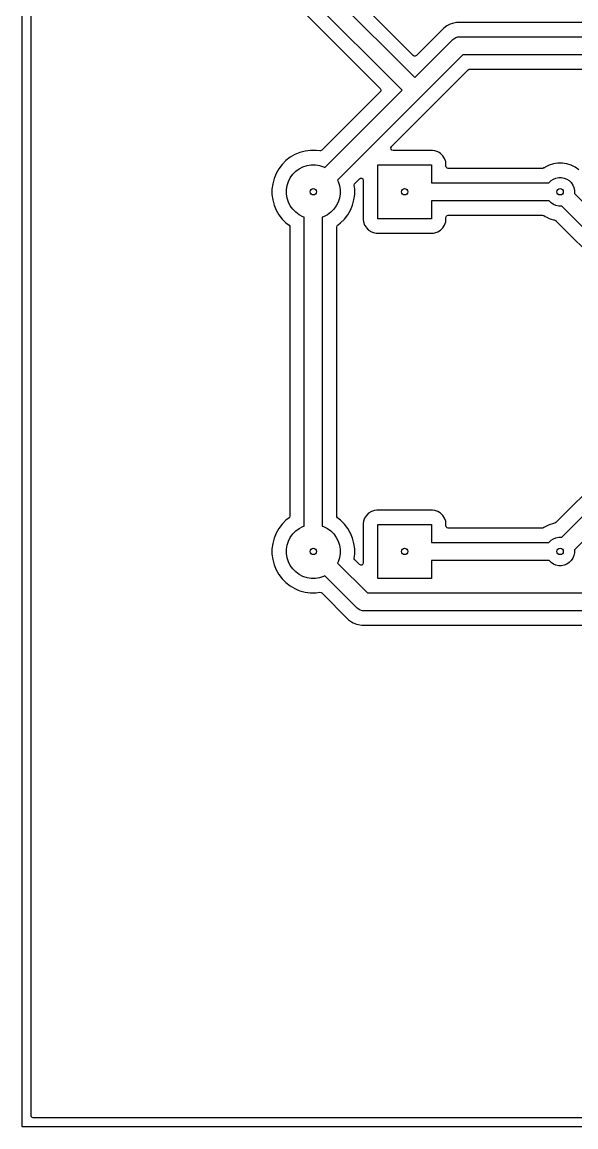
# Model space of a CAD drawing. Extents: x 20 to 124, y -124 to -20.
# Drawn here: x 20 to 50.8, y -124 to -62.6 of the extents above; entities that cross this region are included whole.
import ezdxf

# ---------------------------------------------------------------- set-up
doc = ezdxf.new("R2010")
doc.units = 0
doc.layers.add('BLACK', color=7, linetype='CONTINUOUS')
doc.layers.add('WHITE', color=7, linetype='CONTINUOUS')

msp = doc.modelspace()

# ---------------------------------------------------------------- linework, layer by layer
at = {"layer": 'BLACK', "linetype": 'CONTINUOUS'}
for p, q in [((20.5005, -123.3755), (20.5005, -51.849223)), ((41.758919, -64.426534), (37.536819, -60.204434)), ((36.7, -60.499693), (41.8466, -65.646293)), ((41.139493, -66.3534), (35.846447, -61.060353)), ((35.208036, -61.554021), (39.919733, -66.265718)), ((43.945052, -62.63906), (43.813874, -62.681682)), ((44.008567, -62.618422), (43.945051, -62.639059)), ((43.945051, -62.639059), (43.945052, -62.63906)), ((44.008568, -62.618422), (44.008567, -62.618422)), ((44.163879, -62.593823), (44.008568, -62.618422)), ((44.210748, -62.5864), (44.163879, -62.593823)), ((44.415452, -62.5864), (44.210748, -62.5864)), ((69.539252, -62.5864), (44.415452, -62.5864)), ((43.465878, -62.894936), (41.934281, -64.426534)), ((43.631488, -62.774613), (43.465878, -62.894936)), ((43.782925, -62.697453), (43.631488, -62.774613)), ((43.782926, -62.697452), (43.782925, -62.697453)), ((43.813874, -62.681682), (43.782926, -62.697452)), ((41.8466, -65.646293), (43.959547, -63.533347)), ((43.959547, -63.533347), (44.00871, -63.490231)), ((44.00871, -63.490231), (44.008719, -63.490223)), ((44.008719, -63.490223), (44.121758, -63.42496)), ((44.121758, -63.42496), (44.247837, -63.391177)), ((44.247837, -63.391177), (44.247852, -63.391177)), ((44.247852, -63.391177), (44.3131, -63.3869)), ((44.3131, -63.3869), (69.4369, -63.3869)), ((44.520206, -64.3869), (37.550482, -71.356623)), ((41.803266, -64.455035), (41.758919, -64.426534)), ((41.872958, -64.460019), (41.803266, -64.455035)), ((41.934281, -64.426534), (41.872958, -64.460019)), ((69.229794, -64.3869), (44.520206, -64.3869)), ((40.551366, -69.487819), (44.815466, -65.223719)), ((44.815466, -65.223719), (44.876789, -65.190234)), ((44.876789, -65.190234), (44.903147, -65.1874)), ((44.903147, -65.1874), (59.200454, -65.1874)), ((39.919733, -66.265718), (39.953218, -66.327041)), ((39.953218, -66.327041), (39.948234, -66.396733)), ((39.919733, -66.44108), (36.668427, -69.692386)), ((36.843376, -70.649517), (41.139493, -66.3534)), ((39.948234, -66.396733), (39.919733, -66.44108)), ((35.180328, -69.932318), (34.919168, -70.083099)), ((35.180338, -69.932314), (35.180328, -69.932318)), ((35.458939, -69.816913), (35.180338, -69.932314)), ((35.750233, -69.738861), (35.458939, -69.816913)), ((36.049206, -69.699501), (35.750233, -69.738861)), ((36.049211, -69.6995), (36.049206, -69.699501)), ((36.049217, -69.6995), (36.049211, -69.6995)), ((36.350783, -69.6995), (36.049217, -69.6995)), ((36.350788, -69.6995), (36.350783, -69.6995)), ((36.350793, -69.699501), (36.350788, -69.6995)), ((36.564561, -69.727644), (36.350793, -69.699501)), ((36.607104, -69.725871), (36.564561, -69.727644)), ((36.668427, -69.692386), (36.607104, -69.725871)), ((40.516309, -69.557853), (40.545334, -69.494297)), ((40.526253, -69.627011), (40.516309, -69.557853)), ((40.572008, -69.679815), (40.526253, -69.627011)), ((40.545334, -69.494297), (40.551366, -69.487819)), ((40.639047, -69.6995), (40.572008, -69.679815)), ((42.824954, -69.6995), (40.639047, -69.6995)), ((42.82496, -69.6995), (42.824954, -69.6995)), ((42.959249, -69.71463), (42.82496, -69.6995)), ((42.959254, -69.714631), (42.959249, -69.71463)), ((43.129523, -69.774211), (42.959254, -69.714631)), ((43.197482, -69.816913), (43.129523, -69.774211)), ((43.282262, -69.870184), (43.197482, -69.816913)), ((43.409816, -69.997738), (43.282262, -69.870184)), ((43.505789, -70.150478), (43.409816, -69.997738)), ((34.466679, -70.479921), (34.283099, -70.719168)), ((34.466685, -70.479914), (34.466679, -70.479921)), ((34.679914, -70.266685), (34.466685, -70.479914)), ((34.679921, -70.266679), (34.679914, -70.266685)), ((34.919168, -70.083099), (34.679921, -70.266679)), ((35.416252, -70.72104), (35.625975, -70.614181)), ((35.625975, -70.614181), (35.849832, -70.541445)), ((35.849832, -70.541445), (36.082311, -70.504624)), ((36.082311, -70.504624), (36.317689, -70.504624)), ((36.317689, -70.504624), (36.550168, -70.541445)), ((36.550168, -70.541445), (36.774025, -70.614181)), ((36.774025, -70.614181), (36.843376, -70.649517)), ((39.78, -73.5), (39.78, -70.5)), ((39.78, -70.5), (42.78, -70.5)), ((42.78, -70.5), (42.78, -71.5)), ((43.547954, -70.270978), (43.505789, -70.150478)), ((43.565368, -70.320745), (43.547954, -70.270978)), ((43.565369, -70.32075), (43.565368, -70.320745)), ((43.574084, -70.398104), (43.565369, -70.32075)), ((43.580152, -70.451963), (43.574084, -70.398104)), ((43.580499, -70.455039), (43.580152, -70.451963)), ((43.5805, -70.455043), (43.580499, -70.455039)), ((43.5805, -70.5755), (43.5805, -70.455043)), ((43.591706, -70.627011), (43.5805, -70.5755)), ((43.637461, -70.679815), (43.591706, -70.627011)), ((49.091154, -70.63113), (49.052801, -70.658995)), ((49.315616, -70.51676), (49.091154, -70.63113)), ((49.555214, -70.43891), (49.315616, -70.51676)), ((49.679626, -70.419205), (49.555214, -70.43891)), ((49.804038, -70.3995), (49.679626, -70.419205)), ((50.055962, -70.3995), (49.804038, -70.3995)), ((50.290099, -70.436584), (50.055962, -70.3995)), ((50.304785, -70.43891), (50.290099, -70.436584)), ((50.544383, -70.51676), (50.304785, -70.43891)), ((50.659665, -70.5755), (50.544383, -70.51676)), ((50.768845, -70.63113), (50.659665, -70.5755)), ((50.768847, -70.631131), (50.768845, -70.63113)), ((50.768848, -70.631132), (50.768847, -70.631131)), ((50.972649, -70.779201), (50.768848, -70.631132)), ((34.016913, -71.258939), (33.938861, -71.550233)), ((34.132314, -70.980338), (34.016913, -71.258939)), ((34.132318, -70.980328), (34.132314, -70.980338)), ((34.283099, -70.719168), (34.132318, -70.980328)), ((34.814181, -71.425975), (34.92104, -71.216252)), ((34.92104, -71.216252), (35.059391, -71.025828)), ((35.059391, -71.025828), (35.225828, -70.859391)), ((35.225828, -70.859391), (35.416252, -70.72104)), ((38.76782, -71.271364), (38.829142, -71.23788)), ((38.829142, -71.23788), (38.898834, -71.242864)), ((38.898834, -71.242864), (38.954767, -71.284736)), ((43.7045, -70.6995), (43.637461, -70.679815)), ((48.956762, -70.6995), (43.7045, -70.6995)), ((48.963842, -70.699298), (48.956762, -70.6995)), ((49.029646, -70.675818), (48.963842, -70.699298)), ((49.052801, -70.658995), (49.029646, -70.675818)), ((49.552883, -71.294463), (49.697772, -71.234448)), ((49.697772, -71.234448), (49.851586, -71.203852)), ((49.851586, -71.203852), (50.008414, -71.203852)), ((50.008414, -71.203852), (50.162228, -71.234448)), ((50.162228, -71.234448), (50.307117, -71.294463)), ((33.899501, -71.849206), (33.8995, -71.849223)), ((33.8995, -71.849223), (33.8995, -72.150776)), ((33.938861, -71.550233), (33.899501, -71.849206)), ((34.704624, -71.882311), (34.741445, -71.649832)), ((34.741445, -71.649832), (34.814181, -71.425975)), ((37.550482, -71.356623), (37.585819, -71.425975)), ((37.585819, -71.425975), (37.658555, -71.649832)), ((37.658555, -71.649832), (37.695376, -71.882311)), ((38.472354, -71.635434), (38.483119, -71.566403)), ((38.5005, -71.849217), (38.472354, -71.635434)), ((38.483119, -71.566403), (38.507609, -71.531574)), ((38.5005, -72.150783), (38.5005, -71.849217)), ((38.507609, -71.531574), (38.76782, -71.271364)), ((38.954767, -71.284736), (38.979184, -71.3502)), ((38.979184, -71.3502), (38.9795, -71.359046)), ((38.9795, -71.359046), (38.9795, -73.54496)), ((42.78, -71.5), (49.306571, -71.5)), ((49.306571, -71.5), (49.311592, -71.492485)), ((49.311592, -71.492485), (49.422485, -71.381592)), ((49.422485, -71.381592), (49.552883, -71.294463)), ((50.307117, -71.294463), (50.437515, -71.381592)), ((50.437515, -71.381592), (50.548408, -71.492485)), ((50.548408, -71.492485), (50.635537, -71.622883)), ((50.635537, -71.622883), (50.695552, -71.767772)), ((50.695552, -71.767772), (50.726148, -71.921586)), ((33.8995, -72.150776), (33.899501, -72.150793)), ((33.899501, -72.150793), (33.938861, -72.449766)), ((33.938861, -72.449766), (34.016913, -72.74106)), ((34.704624, -72.117689), (34.704624, -71.882311)), ((34.741445, -72.350168), (34.704624, -72.117689)), ((34.814181, -72.574025), (34.741445, -72.350168)), ((37.658555, -72.350168), (37.585819, -72.574025)), ((37.695376, -72.117689), (37.658555, -72.350168)), ((37.695376, -71.882311), (37.695376, -72.117689)), ((38.383087, -72.741058), (38.461138, -72.449768)), ((38.461138, -72.449768), (38.5005, -72.150783)), ((50.726148, -72.078414), (50.724384, -72.087278)), ((50.724384, -72.087278), (58.270806, -79.6337)), ((50.726148, -71.921586), (50.726148, -72.078414)), ((34.016913, -72.74106), (34.132314, -73.019661)), ((34.132314, -73.019661), (34.132318, -73.019671)), ((34.132318, -73.019671), (34.283099, -73.280831)), ((34.92104, -72.783748), (34.814181, -72.574025)), ((35.059391, -72.974172), (34.92104, -72.783748)), ((35.225828, -73.140609), (35.059391, -72.974172)), ((37.340609, -72.974172), (37.174172, -73.140609)), ((37.47896, -72.783748), (37.340609, -72.974172)), ((37.585819, -72.574025), (37.47896, -72.783748)), ((38.1169, -73.280832), (38.267683, -73.019668)), ((38.267683, -73.019668), (38.383087, -72.741058)), ((49.306571, -72.5), (42.78, -72.5)), ((42.78, -72.5), (42.78, -73.5)), ((49.311592, -72.507515), (49.306571, -72.5)), ((49.422485, -72.618408), (49.311592, -72.507515)), ((49.552883, -72.705537), (49.422485, -72.618408)), ((49.697772, -72.765552), (49.552883, -72.705537)), ((49.851586, -72.796148), (49.697772, -72.765552)), ((50.008414, -72.796148), (49.851586, -72.796148)), ((50.017278, -72.794384), (50.008414, -72.796148)), ((57.710147, -80.487253), (50.017278, -72.794384)), ((34.283099, -73.280831), (34.466679, -73.520078)), ((34.466679, -73.520078), (34.466685, -73.520085)), ((34.466685, -73.520085), (34.679914, -73.733314)), ((35.416252, -73.27896), (35.225828, -73.140609)), ((35.625975, -73.385819), (35.416252, -73.27896)), ((35.7, -73.409871), (35.625975, -73.385819)), ((35.7, -90.590128), (35.7, -73.409871)), ((36.774025, -73.385819), (36.7, -73.409871)), ((36.7, -73.409871), (36.7, -90.590128)), ((36.983748, -73.27896), (36.774025, -73.385819)), ((37.174172, -73.140609), (36.983748, -73.27896)), ((37.72008, -73.733319), (37.933319, -73.52008)), ((37.933319, -73.52008), (38.1169, -73.280832)), ((38.9795, -73.54496), (38.99463, -73.679249)), ((38.99463, -73.679249), (38.994631, -73.679254)), ((38.994631, -73.679254), (39.054211, -73.849523)), ((42.78, -73.5), (39.78, -73.5)), ((43.505789, -73.849522), (43.565368, -73.679255)), ((43.565368, -73.679255), (43.5805, -73.544954)), ((43.5805, -73.4245), (43.600185, -73.357461)), ((43.5805, -73.544954), (43.5805, -73.4245)), ((43.600185, -73.357461), (43.652989, -73.311706)), ((43.652989, -73.311706), (43.7045, -73.3005)), ((43.7045, -73.3005), (48.956762, -73.3005)), ((48.956762, -73.3005), (49.023801, -73.320185)), ((49.023801, -73.320185), (49.029637, -73.324175)), ((49.029637, -73.324175), (49.091155, -73.36887)), ((49.091155, -73.36887), (49.18371, -73.416029)), ((49.18371, -73.416029), (49.315616, -73.483239)), ((49.315616, -73.483239), (49.315618, -73.483239)), ((49.315618, -73.483239), (49.315621, -73.483241)), ((49.315621, -73.483241), (49.428993, -73.520078)), ((49.428993, -73.520078), (49.555214, -73.56109)), ((49.555214, -73.56109), (49.594439, -73.567302)), ((49.594439, -73.567302), (49.630306, -73.572983)), ((49.630306, -73.572983), (49.693441, -73.602912)), ((49.693441, -73.602912), (49.69859, -73.607775)), ((49.69859, -73.607775), (57.068608, -80.977792)), ((34.679914, -73.733314), (34.679921, -73.73332)), ((34.679921, -73.73332), (34.850986, -73.864582)), ((34.850986, -73.864582), (34.892189, -73.92101)), ((34.892189, -73.92101), (34.8995, -73.962958)), ((34.8995, -73.962958), (34.8995, -90.03704)), ((37.5005, -73.962958), (37.520185, -73.895919)), ((37.5005, -90.03704), (37.5005, -73.962958)), ((37.520185, -73.895919), (37.549014, -73.864582)), ((37.549014, -73.864582), (37.579641, -73.841081)), ((37.579641, -73.841081), (37.72008, -73.733319)), ((39.054211, -73.849523), (39.131594, -73.972677)), ((39.131594, -73.972677), (39.150184, -74.002262)), ((39.150184, -74.002262), (39.277738, -74.129816)), ((39.277738, -74.129816), (39.430478, -74.225789)), ((39.430478, -74.225789), (39.600745, -74.285368)), ((39.600745, -74.285368), (39.60075, -74.285369)), ((39.60075, -74.285369), (39.691246, -74.295565)), ((39.691246, -74.295565), (39.73504, -74.300499)), ((39.73504, -74.300499), (39.735043, -74.3005)), ((39.735043, -74.3005), (39.735046, -74.3005)), ((39.735046, -74.3005), (42.824957, -74.3005)), ((42.824957, -74.3005), (42.824958, -74.300499)), ((42.824958, -74.300499), (42.892104, -74.292934)), ((42.892104, -74.292934), (42.959249, -74.285369)), ((42.959249, -74.285369), (42.959252, -74.285368)), ((42.959252, -74.285368), (42.959255, -74.285368)), ((42.959255, -74.285368), (43.129522, -74.225789)), ((43.129522, -74.225789), (43.282262, -74.129816)), ((43.282262, -74.129816), (43.409816, -74.002262)), ((43.409816, -74.002262), (43.505789, -73.849522)), ((58.444934, -81.645881), (49.69859, -90.392223)), ((50.017278, -91.205615), (59.480246, -81.742647)), ((60.040907, -82.5962), (50.724384, -91.912721)), ((34.679914, -90.266685), (34.466685, -90.479914)), ((34.850987, -90.135416), (34.679914, -90.266685)), ((34.879815, -90.104079), (34.850987, -90.135416)), ((34.8995, -90.03704), (34.879815, -90.104079)), ((37.507811, -90.078988), (37.5005, -90.03704)), ((37.549013, -90.135416), (37.507811, -90.078988)), ((37.720085, -90.266685), (37.549013, -90.135416)), ((37.933314, -90.479914), (37.720085, -90.266685)), ((39.054211, -90.150476), (38.994631, -90.320745)), ((39.150184, -89.997737), (39.054211, -90.150476)), ((39.277737, -89.870184), (39.150184, -89.997737)), ((39.430476, -89.774211), (39.277737, -89.870184)), ((39.600745, -89.714631), (39.430476, -89.774211)), ((39.60075, -89.71463), (39.600745, -89.714631)), ((39.735039, -89.6995), (39.60075, -89.71463)), ((39.735046, -89.6995), (39.735039, -89.6995)), ((42.824954, -89.6995), (39.735046, -89.6995)), ((42.82496, -89.6995), (42.824954, -89.6995)), ((42.959249, -89.71463), (42.82496, -89.6995)), ((42.959254, -89.714631), (42.959249, -89.71463)), ((43.129523, -89.774211), (42.959254, -89.714631)), ((43.214753, -89.827765), (43.129523, -89.774211)), ((43.282262, -89.870184), (43.214753, -89.827765)), ((43.409816, -89.997738), (43.282262, -89.870184)), ((43.505789, -90.150478), (43.409816, -89.997738)), ((43.565368, -90.320745), (43.505789, -90.150478)), ((34.283099, -90.719168), (34.132318, -90.980328)), ((34.466679, -90.479921), (34.283099, -90.719168)), ((34.466685, -90.479914), (34.466679, -90.479921)), ((35.059391, -91.025828), (35.225828, -90.859391)), ((35.225828, -90.859391), (35.416252, -90.72104)), ((35.416252, -90.72104), (35.625975, -90.614181)), ((35.625975, -90.614181), (35.7, -90.590128)), ((36.7, -90.590128), (36.774025, -90.614181)), ((36.774025, -90.614181), (36.983748, -90.72104)), ((36.983748, -90.72104), (37.174172, -90.859391)), ((37.174172, -90.859391), (37.340609, -91.025828)), ((37.93332, -90.479921), (37.933314, -90.479914)), ((38.1169, -90.719168), (37.93332, -90.479921)), ((38.237967, -90.928863), (38.1169, -90.719168)), ((38.99463, -90.32075), (38.9795, -90.455039)), ((38.9795, -90.455039), (38.9795, -92.640953)), ((38.994631, -90.320745), (38.99463, -90.32075)), ((39.78, -93.5), (39.78, -90.5)), ((39.78, -90.5), (42.78, -90.5)), ((42.78, -90.5), (42.78, -91.5)), ((43.565369, -90.32075), (43.565368, -90.320745)), ((43.580499, -90.455039), (43.565369, -90.32075)), ((43.5805, -90.455043), (43.580499, -90.455039)), ((43.5805, -90.5755), (43.5805, -90.455043)), ((43.591706, -90.627011), (43.5805, -90.5755)), ((43.637461, -90.679815), (43.591706, -90.627011)), ((43.7045, -90.6995), (43.637461, -90.679815)), ((48.956762, -90.6995), (43.7045, -90.6995)), ((48.963842, -90.699298), (48.956762, -90.6995)), ((49.029646, -90.675818), (48.963842, -90.699298)), ((49.052801, -90.658995), (49.029646, -90.675818)), ((49.091154, -90.63113), (49.052801, -90.658995)), ((49.315618, -90.51676), (49.091154, -90.63113)), ((49.555217, -90.438909), (49.315618, -90.51676)), ((49.630309, -90.427015), (49.555217, -90.438909)), ((49.637267, -90.425708), (49.630309, -90.427015)), ((49.69859, -90.392223), (49.637267, -90.425708)), ((34.016913, -91.258939), (33.938861, -91.550233)), ((34.132314, -90.980338), (34.016913, -91.258939)), ((34.132318, -90.980328), (34.132314, -90.980338)), ((34.741445, -91.649832), (34.814181, -91.425975)), ((34.814181, -91.425975), (34.92104, -91.216252)), ((34.92104, -91.216252), (35.059391, -91.025828)), ((37.340609, -91.025828), (37.47896, -91.216252)), ((37.47896, -91.216252), (37.585819, -91.425975)), ((37.585819, -91.425975), (37.658555, -91.649832)), ((38.267683, -90.980332), (38.237967, -90.928863)), ((38.383087, -91.258942), (38.267683, -90.980332)), ((38.461138, -91.550232), (38.383087, -91.258942)), ((42.78, -91.5), (49.306571, -91.5)), ((49.306571, -91.5), (49.311592, -91.492485)), ((49.311592, -91.492485), (49.422485, -91.381592)), ((49.422485, -91.381592), (49.552883, -91.294463)), ((49.552883, -91.294463), (49.697772, -91.234448)), ((49.697772, -91.234448), (49.851586, -91.203852)), ((49.851586, -91.203852), (50.008414, -91.203852)), ((50.008414, -91.203852), (50.017278, -91.205615)), ((33.899501, -91.849206), (33.8995, -91.849223)), ((33.8995, -91.849223), (33.8995, -92.150776)), ((33.8995, -92.150776), (33.899501, -92.150793)), ((33.938861, -91.550233), (33.899501, -91.849206)), ((33.899501, -92.150793), (33.938861, -92.449766)), ((34.704624, -91.882311), (34.741445, -91.649832)), ((34.704624, -92.117689), (34.704624, -91.882311)), ((34.741445, -92.350168), (34.704624, -92.117689)), ((37.658555, -91.649832), (37.695376, -91.882311)), ((37.695376, -92.117689), (37.658555, -92.350168)), ((37.695376, -91.882311), (37.695376, -92.117689)), ((38.5005, -91.849217), (38.461138, -91.550232)), ((38.472354, -92.364565), (38.5005, -92.150783)), ((38.5005, -92.150783), (38.5005, -91.849217)), ((50.726148, -92.078414), (50.695552, -92.232228)), ((50.724384, -91.912721), (50.726148, -91.921586)), ((50.726148, -91.921586), (50.726148, -92.078414)), ((33.938861, -92.449766), (34.016913, -92.74106)), ((34.016913, -92.74106), (34.132314, -93.019661)), ((34.814181, -92.574025), (34.741445, -92.350168)), ((34.92104, -92.783748), (34.814181, -92.574025)), ((37.585819, -92.574025), (37.550482, -92.643376)), ((37.550482, -92.643376), (39.208806, -94.3017)), ((37.658555, -92.350168), (37.585819, -92.574025)), ((38.474127, -92.407104), (38.472354, -92.364565)), ((38.507612, -92.468427), (38.474127, -92.407104)), ((38.767819, -92.728634), (38.507612, -92.468427)), ((38.774297, -92.734666), (38.767819, -92.728634)), ((38.837853, -92.763691), (38.774297, -92.734666)), ((38.907011, -92.753747), (38.837853, -92.763691)), ((38.959815, -92.707992), (38.907011, -92.753747)), ((38.9795, -92.640953), (38.959815, -92.707992)), ((49.306571, -92.5), (42.78, -92.5)), ((42.78, -92.5), (42.78, -93.5)), ((49.311592, -92.507515), (49.306571, -92.5)), ((49.422485, -92.618408), (49.311592, -92.507515)), ((49.552883, -92.705537), (49.422485, -92.618408)), ((49.697772, -92.765552), (49.552883, -92.705537)), ((49.851586, -92.796148), (49.697772, -92.765552)), ((50.162228, -92.765552), (50.008414, -92.796148)), ((50.307117, -92.705537), (50.162228, -92.765552)), ((50.437515, -92.618408), (50.307117, -92.705537)), ((50.548408, -92.507515), (50.437515, -92.618408)), ((50.635537, -92.377117), (50.548408, -92.507515)), ((50.695552, -92.232228), (50.635537, -92.377117)), ((34.132314, -93.019661), (34.132318, -93.019671)), ((34.132318, -93.019671), (34.283099, -93.280831)), ((34.283099, -93.280831), (34.466679, -93.520078)), ((35.059391, -92.974172), (34.92104, -92.783748)), ((35.225828, -93.140609), (35.059391, -92.974172)), ((35.416252, -93.27896), (35.225828, -93.140609)), ((35.625975, -93.385819), (35.416252, -93.27896)), ((36.843376, -93.350482), (36.774025, -93.385819)), ((38.648147, -95.155253), (36.843376, -93.350482)), ((50.008414, -92.796148), (49.851586, -92.796148)), ((34.466679, -93.520078), (34.466685, -93.520085)), ((34.466685, -93.520085), (34.679914, -93.733314)), ((34.679914, -93.733314), (34.679921, -93.73332)), ((34.679921, -93.73332), (34.919168, -93.9169)), ((34.919168, -93.9169), (35.180328, -94.067681)), ((35.849832, -93.458555), (35.625975, -93.385819)), ((36.082311, -93.495376), (35.849832, -93.458555)), ((36.317689, -93.495376), (36.082311, -93.495376)), ((36.550168, -93.458555), (36.317689, -93.495376)), ((36.774025, -93.385819), (36.550168, -93.458555)), ((42.78, -93.5), (39.78, -93.5)), ((35.180328, -94.067681), (35.180329, -94.067681)), ((35.180329, -94.067681), (35.180332, -94.067683)), ((35.180332, -94.067683), (35.366072, -94.144619)), ((35.366072, -94.144619), (35.458939, -94.183086)), ((35.458939, -94.183086), (35.45894, -94.183086)), ((35.45894, -94.183086), (35.458942, -94.183087)), ((35.458942, -94.183087), (35.750232, -94.261138)), ((35.750232, -94.261138), (36.049217, -94.3005)), ((36.049217, -94.3005), (36.049224, -94.3005)), ((36.049224, -94.3005), (36.350776, -94.3005)), ((36.350776, -94.3005), (36.350783, -94.3005)), ((36.350783, -94.3005), (36.564563, -94.272354)), ((36.564563, -94.272354), (36.633595, -94.283119)), ((36.633595, -94.283119), (36.668427, -94.307612)), ((36.668427, -94.307612), (38.154481, -95.793666)), ((39.208806, -94.3017), (54.541194, -94.3017)), ((38.69731, -95.198368), (38.648147, -95.155253)), ((38.697319, -95.198377), (38.69731, -95.198368)), ((38.810358, -95.26364), (38.697319, -95.198377)), ((38.154481, -95.793666), (38.320089, -95.913987)), ((38.936437, -95.297423), (38.810358, -95.26364)), ((38.936452, -95.297423), (38.936437, -95.297423)), ((39.0017, -95.3017), (38.936452, -95.297423)), ((54.7483, -95.3017), (39.0017, -95.3017)), ((38.320089, -95.913987), (38.411285, -95.960453)), ((38.411285, -95.960453), (38.502481, -96.00692)), ((38.502481, -96.00692), (38.599823, -96.038548)), ((38.599823, -96.038548), (38.697165, -96.070177)), ((38.697165, -96.070177), (38.899348, -96.1022)), ((38.899348, -96.1022), (38.899349, -96.1022)), ((38.899349, -96.1022), (54.850651, -96.1022)), ((20.511706, -123.427011), (20.5005, -123.3755)), ((20.557461, -123.479815), (20.511706, -123.427011)), ((20.6245, -123.4995), (20.557461, -123.479815)), ((123.3755, -123.4995), (20.6245, -123.4995))]:
    msp.add_line(p, q, dxfattribs=at)
at = {"layer": 'BLACK'}
for centre in [(36.2, -72), (41.28, -72), (49.93, -72), (36.2, -92), (41.28, -92), (49.93, -92)]:
    msp.add_circle(centre, 0.175, dxfattribs=at)
at = {"layer": 'WHITE', "linetype": 'CONTINUOUS'}
for p, q in [((20, -124), (20, -20)), ((124, -124), (20, -124))]:
    msp.add_line(p, q, dxfattribs=at)
at = {"layer": 'WHITE'}
for centre in [(36.2, -72), (41.28, -72), (49.93, -72), (36.2, -92), (41.28, -92), (49.93, -92)]:
    msp.add_circle(centre, 0.175, dxfattribs=at)

doc.saveas('drawing.dxf')
